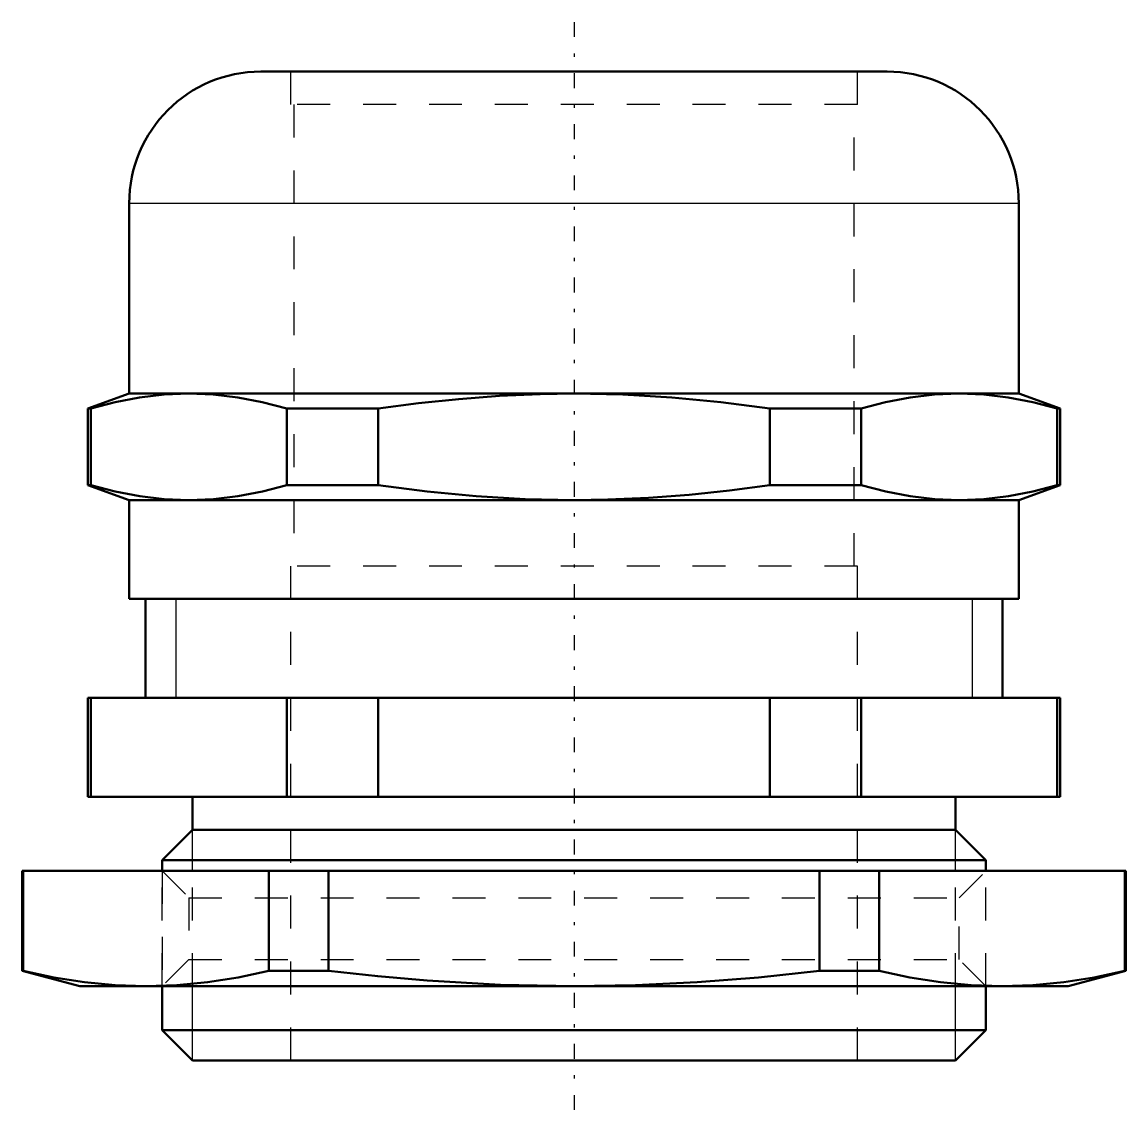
# Model space of a CAD drawing. Header units: millimetres. Extents: x -16.8 to 16.8, y -1.5 to 31.5.
import ezdxf

# ---------------------------------------------------------------- set-up
doc = ezdxf.new("R2010")
doc.units = ezdxf.units.MM
doc.linetypes.add('Center', pattern=[1.5, 0.45, -0.5, 0.05, -0.5])
doc.linetypes.add('Dashed', pattern=[2, 1, -1])
for name, color, linetype, lineweight in [('AM_0', 7, 'Continuous', 50), ('AM_4', 3, 'Continuous', 25), ('AM_5', 3, 'Continuous', 25), ('AM_7', 7, 'Center', 25), ('AM_9', 6, 'Dashed', 25)]:
    doc.layers.add(name, color=color, linetype=linetype, lineweight=lineweight)

# ---------------------------------------------------------------- blocks, each defined once
blk = doc.blocks.new('1_2411_831_02_0_in_2411_831_17__1')
at = {"layer": 'AM_0'}
for p, q in [((-16.75, 5.75), (-16.75, 2.719)), ((-16.75, 5.75), (16.75, 5.75)), ((-16.717, 2.719), (-16.717, 5.75)), ((-9.263, 5.75), (-9.263, 2.719)), ((-7.454, 2.719), (-7.454, 5.75)), ((7.454, 5.75), (7.454, 2.719)), ((9.263, 2.719), (9.263, 5.75)), ((16.717, 5.75), (16.717, 2.719)), ((16.75, 2.719), (16.75, 5.75)), ((-16.75, 2.719), (-15, 2.25)), ((-16.75, 2.719), (-16.717, 2.719)), ((-9.263, 2.719), (-7.454, 2.719)), ((7.454, 2.719), (9.263, 2.719)), ((15, 2.25), (16.75, 2.719)), ((16.717, 2.719), (16.75, 2.719)), ((-15, 2.25), (15, 2.25))]:
    blk.add_line(p, q, dxfattribs=at)
for points in [[(-12.99, 2.25), (-13.923, 2.281), (-14.854, 2.372), (-15.787, 2.52), (-16.717, 2.719)], [(-9.263, 2.719), (-10.191, 2.521), (-11.12, 2.373), (-12.055, 2.281), (-12.99, 2.25)], [(0, 2.25), (-2.228, 2.294), (-4.457, 2.424), (-5.957, 2.555), (-7.454, 2.719)], [(7.454, 2.719), (5.599, 2.521), (3.74, 2.373), (1.871, 2.281), (0, 2.25)], [(12.99, 2.25), (12.058, 2.281), (11.127, 2.372), (10.194, 2.52), (9.263, 2.719)], [(16.717, 2.719), (15.79, 2.521), (14.861, 2.373), (13.926, 2.281), (12.99, 2.25)]]:
    blk.add_lwpolyline(points, dxfattribs=at)
at = {"layer": 'AM_5', "linetype": 'Dashed'}
for p, q in [((-12.5, 2.25), (-12.5, 5.75)), ((12.5, 2.25), (12.5, 5.75))]:
    blk.add_line(p, q, dxfattribs=at)
at = {"layer": 'AM_9'}
for p, q in [((-12.5, 5.75), (-11.688, 4.938)), ((11.688, 4.938), (12.5, 5.75)), ((-11.688, 4.938), (-11.688, 3.062)), ((-11.688, 4.938), (11.688, 4.938)), ((11.688, 3.062), (11.688, 4.938)), ((-11.688, 3.062), (-12.5, 2.25)), ((-11.688, 3.062), (11.688, 3.062)), ((12.5, 2.25), (11.688, 3.062))]:
    blk.add_line(p, q, dxfattribs=at)
blk = doc.blocks.new('2_2411_831_17__01_0_in_2411_831_17__1')
at = {"layer": 'AM_0'}
for p, q in [((9.5, 30), (-9.5, 30)), ((-13.5, 26), (-13.5, 20.228)), ((13.5, 20.228), (13.5, 26)), ((-13.5, 20.228), (-14.75, 19.773)), ((13.5, 20.228), (-13.5, 20.228)), ((14.75, 19.773), (13.5, 20.228)), ((-14.75, 19.773), (-14.75, 17.455)), ((-14.663, 19.773), (-14.75, 19.773)), ((-14.663, 17.455), (-14.663, 19.773)), ((-5.942, 19.773), (-8.72, 19.773)), ((-8.72, 19.773), (-8.72, 17.455)), ((-5.942, 17.455), (-5.942, 19.773)), ((8.72, 19.773), (5.942, 19.773)), ((5.942, 19.773), (5.942, 17.455)), ((8.72, 17.455), (8.72, 19.773)), ((14.75, 19.773), (14.663, 19.773)), ((14.663, 19.773), (14.663, 17.455)), ((14.75, 17.455), (14.75, 19.773)), ((-14.663, 17.455), (-14.75, 17.455)), ((-14.75, 17.455), (-13.5, 17)), ((-5.942, 17.455), (-8.72, 17.455)), ((8.72, 17.455), (5.942, 17.455)), ((13.5, 17), (14.75, 17.455)), ((14.75, 17.455), (14.663, 17.455)), ((-13.5, 17), (-13.5, 14)), ((13.5, 17), (-13.5, 17)), ((13.5, 14), (13.5, 17)), ((13.5, 14), (-13.5, 14)), ((-13, 14), (-13, 11)), ((13, 11), (13, 14)), ((-14.75, 11), (-14.75, 8)), ((14.75, 11), (-14.75, 11)), ((-14.663, 8), (-14.663, 11)), ((-8.72, 11), (-8.72, 8)), ((-5.942, 8), (-5.942, 11)), ((5.942, 11), (5.942, 8)), ((8.72, 8), (8.72, 11)), ((14.663, 11), (14.663, 8)), ((14.75, 8), (14.75, 11)), ((14.75, 8), (-14.75, 8)), ((-11.58, 8), (-11.58, 7)), ((11.58, 7), (11.58, 8)), ((-11.58, 7), (-12.5, 6.08)), ((11.58, 7), (-11.58, 7)), ((12.5, 6.08), (11.58, 7)), ((-12.5, 6.08), (-12.5, 5.75)), ((12.5, 6.08), (-12.5, 6.08)), ((12.5, 5.75), (12.5, 6.08)), ((-12.5, 2.25), (-12.5, 0.92)), ((12.5, 0.92), (12.5, 2.25)), ((-12.5, 0.92), (-11.58, 0)), ((12.5, 0.92), (-12.5, 0.92)), ((11.58, 0), (12.5, 0.92)), ((11.58, 0), (-11.58, 0))]:
    blk.add_line(p, q, dxfattribs=at)
for points in [[(-14.663, 19.773), (-13.925, 19.966), (-13.185, 20.109), (-12.439, 20.198), (-11.691, 20.228)], [(-11.691, 20.228), (-10.948, 20.198), (-10.206, 20.11), (-9.462, 19.967), (-8.72, 19.773)], [(-5.942, 19.773), (-4.722, 19.936), (-3.497, 20.066), (-2.265, 20.159), (-1.03, 20.214), (0, 20.228)], [(0, 20.228), (1.487, 20.198), (2.971, 20.11), (4.46, 19.967), (5.942, 19.773)], [(8.72, 19.773), (9.458, 19.966), (10.198, 20.109), (10.944, 20.198), (11.691, 20.228)], [(11.691, 20.228), (12.435, 20.198), (13.177, 20.11), (13.921, 19.967), (14.663, 19.773)], [(-11.691, 17), (-12.435, 17.03), (-13.177, 17.118), (-13.921, 17.261), (-14.663, 17.455)], [(-8.72, 17.455), (-9.458, 17.262), (-10.198, 17.119), (-10.944, 17.03), (-11.691, 17)], [(0, 17), (-1.487, 17.03), (-2.971, 17.118), (-4.46, 17.261), (-5.942, 17.455)], [(5.942, 17.455), (4.722, 17.292), (3.497, 17.162), (2.265, 17.069), (1.03, 17.014), (0, 17)], [(11.691, 17), (10.948, 17.03), (10.206, 17.118), (9.462, 17.261), (8.72, 17.455)], [(14.663, 17.455), (13.925, 17.262), (13.185, 17.119), (12.439, 17.03), (11.691, 17)]]:
    blk.add_lwpolyline(points, dxfattribs=at)
for centre, start, end in [((-9.5, 26), 90, 180), ((9.5, 26), 360, 90)]:
    blk.add_arc(centre, 4, start, end, dxfattribs=at)
at = {"layer": 'AM_4'}
blk.add_line((13.5, 26), (-13.5, 26), dxfattribs=at)
at = {"layer": 'AM_5'}
for p, q in [((-12.08, 14), (-12.08, 11)), ((12.08, 14), (12.08, 11)), ((-11.58, 5.75), (-11.58, 7)), ((11.58, 5.75), (11.58, 7)), ((-11.58, 0), (-11.58, 2.25)), ((11.58, 0), (11.58, 2.25))]:
    blk.add_line(p, q, dxfattribs=at)
at = {"layer": 'AM_5', "linetype": 'Dashed'}
for p, q in [((-11.58, 2.25), (-11.58, 5.75)), ((11.58, 2.25), (11.58, 5.75))]:
    blk.add_line(p, q, dxfattribs=at)
at = {"layer": 'AM_7'}
blk.add_line((0, 31.5), (0, -1.5), dxfattribs=at)
at = {"layer": 'AM_9'}
for p, q in [((-8.6, 30), (-8.6, 29)), ((8.6, 29), (8.6, 30)), ((8.6, 29), (-8.6, 29)), ((-8.5, 29), (-8.5, 15)), ((8.5, 15), (8.5, 29)), ((8.6, 15), (-8.6, 15)), ((-8.6, 15), (-8.6, 0)), ((8.6, 0), (8.6, 15)), ((-12.5, 5.75), (-12.5, 2.25)), ((12.5, 2.25), (12.5, 5.75))]:
    blk.add_line(p, q, dxfattribs=at)

msp = doc.modelspace()

# ---------------------------------------------------------------- block references
for name in ['2_2411_831_17__01_0_in_2411_831_17__1', '1_2411_831_02_0_in_2411_831_17__1']:
    msp.add_blockref(name, (0, 0))

doc.saveas('drawing.dxf')
